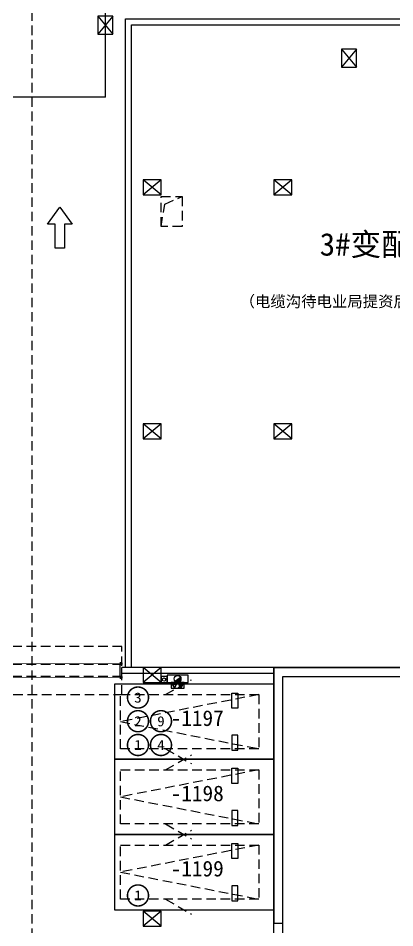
# Model space of a CAD drawing. Header units: millimetres. Extents: x 693907 to 1906102, y -24098 to 332602.
# Drawn here: x 800766 to 813286, y 226950 to 257175 of the extents above; entities that cross this region are included whole.
import ezdxf
from ezdxf.enums import TextEntityAlignment as Align

# ---------------------------------------------------------------- set-up
doc = ezdxf.new("R2010")
doc.units = ezdxf.units.MM
doc.header["$LTSCALE"] = 100
doc.linetypes.add('A6-DK-B1F$0$HIDDEN2', pattern=[4.7625, 3.175, -1.5875])
doc.linetypes.add('A6-DK-B1F$0$X-DK-BF1$0$X-DK-BF1$0$DK-WALL-B1F$0$HIDDEN2', pattern=[4.7625, 3.175, -1.5875])
doc.layers.get('Defpoints').update_dxf_attribs({"color": 189})
for name, color, linetype in [('A-ROOM-IDEN', 31, 'Continuous'), ('A6-DK-B1F$0$A-CONC', 30, 'Continuous'), ('A6-DK-B1F$0$A-PRKG', 175, 'A6-DK-B1F$0$HIDDEN2'), ('A6-DK-B1F$0$A-PRKG-SIGN', 252, 'Continuous'), ('A6-DK-B1F$0$A-TRACK', 77, 'A6-DK-B1F$0$HIDDEN2'), ('A6-DK-B1F$0$A-VOID', 221, 'A6-DK-B1F$0$HIDDEN2'), ('A6-DK-B1F$0$A-WALL', 2, 'Continuous'), ('A6-DK-B1F$0$X-DK-BF1$0$X-DK-BF1$0$DK-WALL-B1F$0$A-DOOR', 190, 'Continuous'), ('A6-DK-BG-B1F$0$A-STAIR', 142, 'Continuous'), ('A6-W-B1$0$S-WALL-S', 4, 'Continuous'), ('a_parking_number', 120, 'Continuous'), ('TP-DK-1(xhs)$0$P-J-DIM-L', 70, 'Continuous'), ('TP-DK-1(xhs)$0$P-X-L', 240, 'Continuous'), ('TP-DK-1(xhs)$0$P-X-M', 2, 'Continuous'), ('TP-DK-1(xhs)$0$P-X-X', 1, 'Continuous'), ('xref(dwg引用图层)', 7, 'Continuous')]:
    doc.layers.add(name, color=color, linetype=linetype)
doc.layers.add('A6-W-B1$0$S-EDIT', color=241, linetype='Continuous', plot=False)
doc.layers.add('LVTRY', color=6, linetype='Continuous', lineweight=18)
doc.layers.add('PUB_TEXT', color=7, linetype='Continuous', lineweight=15)
doc.styles.add('-黑体', font='simhei.ttf')
doc.styles.add('华文细黑', font='STXIHEI.TTF')

# ---------------------------------------------------------------- blocks, each defined once
blk = doc.blocks.new('TP-DK-1(xhs)$0$PG01.1')
at = {"color": 1}
for p, q in [((108, 187), (0, 0)), ((80, 72), (66, 58)), ((89, 72), (66, 48)), ((99, 72), (66, 39)), ((109, 72), (66, 29)), ((118, 72), (66, 20)), ((128, 72), (66, 10)), ((138, 72), (66, 0)), ((147, 72), (76, 0)), ((150, 65), (85, 0)), ((150, 56), (94, 0)), ((150, 46), (104, 0)), ((216, 0), (108, 187)), ((150, 36), (114, 0)), ((150, 27), (123, 0)), ((150, 17), (133, 0)), ((150, 8), (142, 0)), ((324, 187), (216, 0)), ((296, 72), (282, 58)), ((305, 72), (282, 48)), ((315, 72), (282, 39)), ((325, 72), (282, 29)), ((334, 72), (282, 20)), ((344, 72), (282, 10)), ((354, 72), (282, 0)), ((363, 72), (292, 0)), ((366, 65), (301, 0)), ((366, 56), (310, 0)), ((366, 46), (320, 0)), ((432, 0), (324, 187)), ((366, 36), (330, 0)), ((366, 27), (339, 0)), ((366, 17), (349, 0)), ((366, 8), (358, 0))]:
    blk.add_line(p, q, dxfattribs=at)
at = {"color": 2}
for p, q in [((0, 0), (216, 0)), ((216, 0), (432, 0))]:
    blk.add_line(p, q, dxfattribs=at)
at = {"color": 1}
for points in [[(0, 0), (436, 0), (436, 190), (0, 190)], [(66, 72), (150, 72), (150, 0), (66, 0)], [(282, 72), (366, 72), (366, 0), (282, 0)]]:
    blk.add_lwpolyline(points, close=True, dxfattribs=at)
blk = doc.blocks.new('TP-DK-1(xhs)$0$PG02.4')
blk.add_hatch(color=1).paths.add_polyline_path([(265, 48, 0.699012), (461, 120, 0.141488), (444, 179)])
at = {"color": 1}
blk.add_line((265, 48), (444, 179), dxfattribs=at)
blk.add_lwpolyline([(0, 0), (700, 0), (700, 240), (0, 240)], close=True, dxfattribs=at)
blk.add_circle((350, 120), 111, dxfattribs=at)
blk = doc.blocks.new('TP-DK-1(xhs)')
at = {"layer": 'TP-DK-1(xhs)$0$P-J-DIM-L', "color": 8, "true_color": 0x808080}
blk.add_lwpolyline([(63500, 235100), (63500, 235300), (63300, 235300), (63300, 235100)], close=True, dxfattribs=at)
at = {"layer": 'TP-DK-1(xhs)$0$P-X-L'}
blk.add_circle((63400, 235200), 55, dxfattribs=at)
at = {"layer": 'TP-DK-1(xhs)$0$P-X-M', "extrusion": (0, 0, -1), "xscale": -1, "zscale": -1, "rotation": 180}
blk.add_blockref('TP-DK-1(xhs)$0$PG01.1', (-64066, 235100), dxfattribs=at)
at = {"layer": 'TP-DK-1(xhs)$0$P-X-X'}
blk.add_blockref('TP-DK-1(xhs)$0$PG02.4', (63500, 235100), dxfattribs=at)
blk = doc.blocks.new('A6-W-B1$0$Z-2')
at = {"layer": 'A6-W-B1$0$S-EDIT'}
for p, q in [((72869, 44139), (73369, 43539)), ((73369, 44139), (72869, 43539))]:
    blk.add_line(p, q, dxfattribs=at)
at = {"layer": 'A6-W-B1$0$S-WALL-S', "color": 0, "linetype": 'ByBlock', "lineweight": -2}
blk.add_lwpolyline([(73369, 44139), (72869, 44139), (72869, 43539), (73369, 43539), (73369, 44139)], dxfattribs=at)
blk = doc.blocks.new('A6-W-B1', base_point=(85957, 40190))
at = {"layer": 'A6-W-B1$0$S-WALL-S'}
blk.add_lwpolyline([(153307, 267290), (153307, 275490), (161527, 275490), (161527, 275790), (153007, 275790), (153007, 267290), (153307, 267290)], dxfattribs=at)
for p in [(74288, 253290, 0), (82388, 252200, 0)]:
    blk.add_blockref('A6-W-B1$0$Z-2', p, dxfattribs=at)
at = {"layer": 'A6-W-B1$0$S-WALL-S', "rotation": 270}
for p in [(105118, 364859), (109468, 364859, 0), (105118, 356759), (109468, 356759, 0), (105118, 348659), (105118, 340559)]:
    blk.add_blockref('A6-W-B1$0$Z-2', p, dxfattribs=at)
blk = doc.blocks.new('A6-DK-BG-B1F')
at = {"layer": 'A6-DK-BG-B1F$0$A-STAIR'}
for q in [(61450, 305825, 0), (53360, 254550)]:
    blk.add_line((61450, 254550), q, dxfattribs=at)
blk = doc.blocks.new('A6-DK-B1F$0$A$C48A675EB')
at = {"layer": 'A6-DK-B1F$0$A-TRACK', "linetype": 'ByBlock'}
blk.add_lwpolyline([(1047, -516), (1047, -195), (50, -195), (50, 195), (1047, 195), (1047, 517), (1759, 0)], close=True, dxfattribs=at)
blk = doc.blocks.new('A6-DK-B1F$0$gsethsergtyf')
at = {"layer": 'A6-DK-B1F$0$A-TRACK'}
blk.add_line((59000, 291700), (59000, 202150), dxfattribs=at)
at = {"layer": 'A6-DK-B1F$0$A-TRACK', "linetype": 'ByBlock', "xscale": 0.8000000000000003, "yscale": 0.8000000000000003, "zscale": 0.8000000000000003, "rotation": 90}
blk.add_blockref('A6-DK-B1F$0$A$C48A675EB', (59934, 249491, 0), dxfattribs=at)
blk = doc.blocks.new('*U446')
at = {"layer": 'A6-DK-B1F$0$X-DK-BF1$0$X-DK-BF1$0$DK-WALL-B1F$0$A-DOOR', "linetype": 'A6-DK-B1F$0$X-DK-BF1$0$X-DK-BF1$0$DK-WALL-B1F$0$HIDDEN2'}
for p, q in [((-200, 6000), (-200, 0)), ((200, 6000), (200, 0))]:
    blk.add_line(p, q, dxfattribs=at)
blk.add_lwpolyline([(-800, 0), (800, 0), (800, 6000), (-800, 6000), (-800, 0)], close=True, dxfattribs=at)
at = {"layer": 'A6-DK-B1F$0$X-DK-BF1$0$X-DK-BF1$0$DK-WALL-B1F$0$A-DOOR'}
for points in [[(-208, 5935), (-210, 5935), (-210, 5925), (-200, 5925), (-200, 6000), (-260, 6000), (-260, 5925), (-250, 5925), (-250, 5935), (-252, 5935), (-252, 5927), (-258, 5927), (-258, 5998), (-202, 5998), (-202, 5927), (-208, 5927)], [(208, 5935), (210, 5935), (210, 5925), (200, 5925), (200, 6000), (260, 6000), (260, 5925), (250, 5925), (250, 5935), (252, 5935), (252, 5927), (258, 5927), (258, 5998), (202, 5998), (202, 5927), (208, 5927)], [(-208, 65), (-210, 65), (-210, 75), (-200, 75), (-200, 0), (-260, 0), (-260, 75), (-250, 75), (-250, 65), (-252, 65), (-252, 73), (-258, 73), (-258, 2), (-202, 2), (-202, 73), (-208, 73)], [(208, 65), (210, 65), (210, 75), (200, 75), (200, 0), (260, 0), (260, 75), (250, 75), (250, 65), (252, 65), (252, 73), (258, 73), (258, 2), (202, 2), (202, 73), (208, 73)]]:
    blk.add_lwpolyline(points, close=True, dxfattribs=at)
at = {"layer": 'A6-DK-B1F$0$X-DK-BF1$0$X-DK-BF1$0$DK-WALL-B1F$0$A-DOOR', "linetype": 'A6-DK-B1F$0$X-DK-BF1$0$X-DK-BF1$0$DK-WALL-B1F$0$HIDDEN2', "const_width": 20}
for points in [[(-230, 5998), (-230, 2)], [(230, 5998), (230, 2)]]:
    blk.add_lwpolyline(points, dxfattribs=at)
at = {"layer": 'A6-DK-B1F$0$X-DK-BF1$0$X-DK-BF1$0$DK-WALL-B1F$0$A-DOOR'}
for points in [[(-200, 5925), (200, 5925)], [(-200, 75), (200, 75)]]:
    blk.add_lwpolyline(points, dxfattribs=at)
blk = doc.blocks.new('A6-DK-B1F$0$标准车位')
blk.add_lwpolyline([(350, 4600), (1250, 0), (2150, 4600)])
blk.add_lwpolyline([(350, 4600), (2150, 4600), (2150, 0), (350, 0)], close=True)
at = {"layer": 'A6-DK-B1F$0$A-PRKG-SIGN'}
for points in [[(0, -200), (2500, -200), (2500, 5100), (0, 5100)], [(300, 3900), (800, 3900), (800, 3700), (300, 3700)], [(2200, 3900), (1700, 3900), (1700, 3700), (2200, 3700)]]:
    blk.add_lwpolyline(points, close=True, dxfattribs=at)
at = {"layer": 'Defpoints', "color": 8, "linetype": 'A6-DK-B1F$0$HIDDEN2', "extrusion": (-5.18032e-09, 4.96178e-22, 1), "elevation": 0}
for points in [[(350, 1500), (-145, 2357)], [(2150, 1500), (2645, 2357)]]:
    blk.add_lwpolyline(points, dxfattribs=at)

msp = doc.modelspace()

# ---------------------------------------------------------------- linework, layer by layer
at = {"layer": 'A6-DK-B1F$0$A-CONC'}
for p, q in [((809266.9, 176675), (809266.9, 235600)), ((809266.9, 235600), (817486.9, 235600)), ((809566.9, 176975), (809566.9, 235300)), ((809566.9, 235300), (817786.9, 235300))]:
    msp.add_line(p, q, dxfattribs=at)
at = {"layer": 'A6-DK-B1F$0$A-VOID', "elevation": 0}
msp.add_lwpolyline([(805516.9, 251250), (806216.9, 251250), (806216.9, 250250), (805516.9, 250250)], close=True, dxfattribs=at)
msp.add_lwpolyline([(805516.9, 250250), (805640.4, 250994.8), (806216.9, 251250)], dxfattribs=at)
at = {"layer": 'A6-DK-B1F$0$A-WALL'}
for p, q in [((804336.9, 235600), (804336.9, 257150)), ((804336.9, 257150), (817736.9, 257150, 0)), ((804536.9, 235600), (804536.9, 256950)), ((804536.9, 256950), (817536.9, 256950, 0)), ((804216.9, 235400, 0), (804216.9, 235600, 0))]:
    msp.add_line(p, q, dxfattribs=at)
for points in [[(809266.9, 235600), (804216.9, 235600)], [(809266.9, 235400), (804216.9, 235400)]]:
    msp.add_lwpolyline(points, dxfattribs=at)
at = {"layer": 'LVTRY', "color": 6, "const_width": 50}
for points in [[(805098.7, 234601, 1), (804398.7, 234601, 1)], [(805098.7, 233815.7, 1), (804398.7, 233815.7, 1)], [(805862.8, 233815.7, 1), (805162.8, 233815.7, 1)], [(805098.7, 233024.9, 1), (804398.7, 233024.9, 1)], [(805862.8, 233024.9, 1), (805162.8, 233024.9, 1)], [(805098.7, 228024.9, 1), (804398.7, 228024.9, 1)]]:
    msp.add_lwpolyline(points, format="xyb", close=True, dxfattribs=at)

# ---------------------------------------------------------------- block references
msp.add_blockref('A6-DK-B1F$0$gsethsergtyf', (742216.9, 0))
at = {"layer": 'A6-DK-B1F$0$A-PRKG', "linetype": 'ByBlock', "extrusion": (4.97963e-22, 5.18032e-09, -1), "xscale": -1, "zscale": -1, "rotation": 90}
for p in [(-804166.9, 235050, 0), (-804166.9, 232550, 0), (-804166.9, 230050, 0)]:
    msp.add_blockref('A6-DK-B1F$0$标准车位', p, dxfattribs=at)
at = {"layer": 'A6-DK-B1F$0$X-DK-BF1$0$X-DK-BF1$0$DK-WALL-B1F$0$A-DOOR', "extrusion": (2.22346e-21, -5.64264e-07, 1), "rotation": 270}
msp.add_blockref('*U446', (798216.9, 235500, -0.1), dxfattribs=at)
at = {"layer": 'xref(dwg引用图层)'}
for name in ['A6-W-B1', 'TP-DK-1(xhs)', 'A6-DK-BG-B1F']:
    msp.add_blockref(name, (742216.9, 0), dxfattribs=at)

# ---------------------------------------------------------------- texts
at = {"layer": 'A-ROOM-IDEN', "style": '华文细黑'}
for s, height, p in [('3#变配电室', 750, (813346.7, 249285)), ('（电缆沟待电业局提资后二次深化设计）', 375, (812730.4, 247575.9))]:
    msp.add_text(s, height=height, dxfattribs=at).set_placement(p, align=Align.CENTER)
at = {"layer": 'a_parking_number', "style": '华文细黑'}
for s, p in [('-1197', (806716.2, 233913)), ('-1198', (806716.2, 231413, 0)), ('-1199', (806716.2, 228913, 0))]:
    msp.add_text(s, height=520, dxfattribs=at).set_placement(p, align=Align.MIDDLE)
at = {"layer": 'PUB_TEXT', "color": 6, "style": '-黑体'}
for s, width, p, p2 in [('3', 1.032317, (804624.4, 234431.8), (804873.1, 234431.8)), ('2', 1.048503, (804622.4, 233647.9), (804875, 233647.9)), ('9', 1.032317, (805388.4, 233646.5), (805637.1, 233646.5)), ('1', 1.065055, (804620.4, 232858.6), (804877, 232858.6)), ('4', 1.048503, (805386.5, 232857.1), (805639.1, 232857.1)), ('1', 1.065055, (804620.4, 227858.6), (804877, 227858.6))]:
    msp.add_text(s, height=335, dxfattribs=dict(at, width=width)).set_placement(p, p2, align=Align.FIT)

doc.saveas('drawing.dxf')
